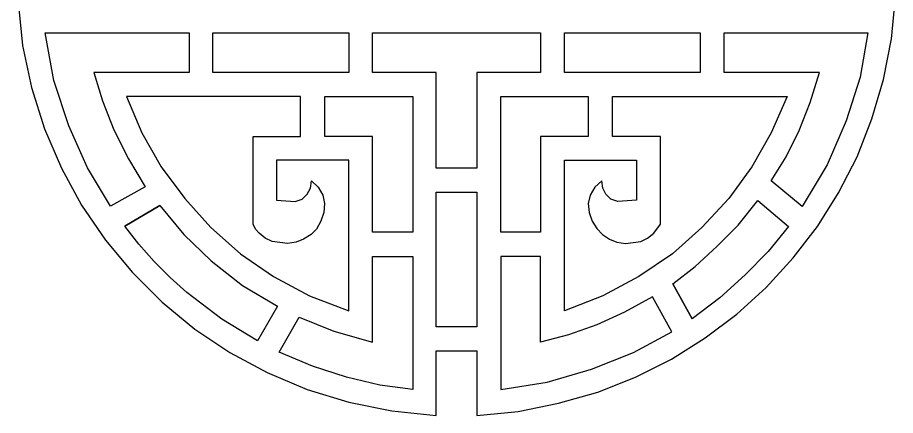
# Model space of a CAD drawing. Header units: centimetres. Extents: x -7.6 to 5.9, y -13.2 to 14.3.
# Drawn here: x -7.57 to 5.85, y -13.23 to -7.13 of the extents above; entities that cross this region are included whole.
import ezdxf

# ---------------------------------------------------------------- set-up
doc = ezdxf.new("R2010")
doc.units = ezdxf.units.CM
doc.header["$MEASUREMENT"] = 0

msp = doc.modelspace()

# ---------------------------------------------------------------- linework, layer by layer
at = {"color": 242}
for points, knots in [([(-0.55022, 0.20762), (-0.55022, 0.20762), (0.12909, 0.14655), (0.12909, 0.14655), (0.12909, 0.14655), (0.12909, 0.14655), (0.79314, 0.0168), (0.79314, 0.0168), (0.79314, 0.0168), (0.79314, 0.0168), (1.42666, -0.18925), (1.42666, -0.18925), (1.42666, -0.18925), (1.42666, -0.18925), (2.03728, -0.43351), (2.03728, -0.43351), (2.03728, -0.43351), (2.03728, -0.43351), (2.60974, -0.74647), (2.60974, -0.74647), (2.60974, -0.74647), (2.60974, -0.74647), (3.14403, -1.11281), (3.14403, -1.11281), (3.14403, -1.11281), (3.14403, -1.11281), (3.64016, -1.52498), (3.64016, -1.52498), (3.64016, -1.52498), (3.64016, -1.52498), (4.09813, -1.98298), (4.09813, -1.98298), (4.09813, -1.98298), (4.09813, -1.98298), (4.51029, -2.47908), (4.51029, -2.47908), (4.51029, -2.47908), (4.51029, -2.47908), (4.87666, -3.0134), (4.87666, -3.0134), (4.87666, -3.0134), (4.87666, -3.0134), (5.18961, -3.57822), (5.18961, -3.57822), (5.18961, -3.57822), (5.18961, -3.57822), (5.44149, -4.17355), (5.44149, -4.17355), (5.44149, -4.17355), (5.44149, -4.17355), (5.63994, -4.79947), (5.63994, -4.79947), (5.63994, -4.79947), (5.63994, -4.79947), (5.77733, -5.45589), (5.77733, -5.45589), (5.77733, -5.45589), (5.77733, -5.45589), (5.84602, -6.11994), (5.84602, -6.11994), (5.84602, -6.11994), (5.84602, -6.11994), (5.85366, -6.81452), (5.85366, -6.81452), (5.85366, -6.81452), (5.85366, -6.81452), (5.7926, -7.45567), (5.7926, -7.45567), (5.7926, -7.45567), (5.7926, -7.45567), (5.67047, -8.08152), (5.67047, -8.08152), (5.67047, -8.08152), (5.67047, -8.08152), (5.49492, -8.68454), (5.49492, -8.68454), (5.49492, -8.68454), (5.49492, -8.68454), (5.26594, -9.2646), (5.26594, -9.2646), (5.26594, -9.2646), (5.26594, -9.2646), (4.98352, -9.81419), (4.98352, -9.81419), (4.98352, -9.81419), (4.98352, -9.81419), (4.66295, -10.33319), (4.66295, -10.33319), (4.66295, -10.33319), (4.66295, -10.33319), (4.28894, -10.81408), (4.28894, -10.81408), (4.28894, -10.81408), (4.28894, -10.81408), (3.87677, -11.26438), (3.87677, -11.26438), (3.87677, -11.26438), (3.87677, -11.26438), (3.42644, -11.67658), (3.42644, -11.67658), (3.42644, -11.67658), (3.42644, -11.67658), (2.94558, -12.03532), (2.94558, -12.03532), (2.94558, -12.03532), (2.94558, -12.03532), (2.42655, -12.36353), (2.42655, -12.36353), (2.42655, -12.36353), (2.42655, -12.36353), (1.87699, -12.63831), (1.87699, -12.63831), (1.87699, -12.63831), (1.87699, -12.63831), (1.30453, -12.86729), (1.30453, -12.86729), (1.30453, -12.86729), (1.30453, -12.86729), (0.70155, -13.03521), (0.70155, -13.03521), (0.70155, -13.03521), (0.70155, -13.03521), (0.08329, -13.16497), (0.08329, -13.16497), (0.08329, -13.16497), (0.08329, -13.16497), (-0.55022, -13.22603), (-0.55022, -13.22603), (-0.55022, -13.22603), (-0.55022, -13.22603), (-0.55022, -12.23377), (-0.55022, -12.23377), (-0.55022, -12.23377), (-0.55022, -12.23377), (-1.16848, -12.23377), (-1.16848, -12.23377), (-1.16848, -12.23377), (-1.16848, -12.23377), (-1.16848, -13.22603), (-1.16848, -13.22603), (-1.16848, -13.22603), (-1.16848, -13.22603), (-1.84779, -13.15733), (-1.84779, -13.15733), (-1.84779, -13.15733), (-1.84779, -13.15733), (-2.50421, -13.01995), (-2.50421, -13.01995), (-2.50421, -13.01995), (-2.50421, -13.01995), (-3.14536, -12.82913), (-3.14536, -12.82913), (-3.14536, -12.82913), (-3.14536, -12.82913), (-3.75598, -12.56962), (-3.75598, -12.56962), (-3.75598, -12.56962), (-3.75598, -12.56962), (-4.32844, -12.26431), (-4.32844, -12.26431), (-4.32844, -12.26431), (-4.32844, -12.26431), (-4.86273, -11.90557), (-4.86273, -11.90557), (-4.86273, -11.90557), (-4.86273, -11.90557), (-5.35886, -11.49339), (-5.35886, -11.49339), (-5.35886, -11.49339), (-5.35886, -11.49339), (-5.81683, -11.03543), (-5.81683, -11.03543), (-5.81683, -11.03543), (-5.81683, -11.03543), (-6.22899, -10.5393), (-6.22899, -10.5393), (-6.22899, -10.5393), (-6.22899, -10.5393), (-6.59537, -10.00501), (-6.59537, -10.00501), (-6.59537, -10.00501), (-6.59537, -10.00501), (-6.90068, -9.44015), (-6.90068, -9.44015), (-6.90068, -9.44015), (-6.90068, -9.44015), (-7.16019, -8.83716), (-7.16019, -8.83716), (-7.16019, -8.83716), (-7.16019, -8.83716), (-7.35864, -8.20365), (-7.35864, -8.20365), (-7.35864, -8.20365), (-7.35864, -8.20365), (-7.49603, -7.56252), (-7.49603, -7.56252), (-7.49603, -7.56252), (-7.49603, -7.56252), (-7.56473, -6.89084), (-7.56473, -6.89084), (-7.56473, -6.89084), (-7.56473, -6.89084), (-7.57236, -6.19626), (-7.57236, -6.19626), (-7.57236, -6.19626), (-7.57236, -6.19626), (-7.5113, -5.55508), (-7.5113, -5.55508), (-7.5113, -5.55508), (-7.5113, -5.55508), (-7.38154, -4.93686), (-7.38154, -4.93686), (-7.38154, -4.93686), (-7.38154, -4.93686), (-7.21362, -4.32621), (-7.21362, -4.32621), (-7.21362, -4.32621), (-7.21362, -4.32621), (-6.98464, -3.75378), (-6.98464, -3.75378), (-6.98464, -3.75378), (-6.98464, -3.75378), (-6.70222, -3.20419), (-6.70222, -3.20419), (-6.70222, -3.20419), (-6.70222, -3.20419), (-6.37402, -2.6852), (-6.37402, -2.6852), (-6.37402, -2.6852), (-6.37402, -2.6852), (-6.01528, -2.2043), (-6.01528, -2.2043), (-6.01528, -2.2043), (-6.01528, -2.2043), (-5.59547, -1.75397), (-5.59547, -1.75397), (-5.59547, -1.75397), (-5.59547, -1.75397), (-5.14514, -1.3418), (-5.14514, -1.3418), (-5.14514, -1.3418), (-5.14514, -1.3418), (-4.66428, -0.98309), (-4.66428, -0.98309), (-4.66428, -0.98309), (-4.66428, -0.98309), (-4.14525, -0.65489), (-4.14525, -0.65489), (-4.14525, -0.65489), (-4.14525, -0.65489), (-3.59569, -0.37244), (-3.59569, -0.37244), (-3.59569, -0.37244), (-3.59569, -0.37244), (-3.0156, -0.15112), (-3.0156, -0.15112), (-3.0156, -0.15112), (-3.0156, -0.15112), (-2.42025, 0.03206), (-2.42025, 0.03206), (-2.42025, 0.03206), (-2.42025, 0.03206), (-1.80199, 0.14655), (-1.80199, 0.14655), (-1.80199, 0.14655), (-1.80199, 0.14655), (-1.16848, 0.20762), (-1.16848, 0.20762), (-1.16848, 0.20762), (-1.16848, 0.20762), (-1.16848, -0.78461), (-1.16848, -0.78461), (-1.16848, -0.78461), (-1.16848, -0.78461), (-0.55022, -0.78461), (-0.55022, -0.78461), (-0.55022, -0.78461), (-0.55022, -0.78461), (-0.55022, 0.20762), (-0.55022, 0.20762)], [0, 0, 0, 0, 0.01408451, 0.01408451, 0.01408451, 0.01408451, 0.02816901, 0.02816901, 0.02816901, 0.02816901, 0.04225352, 0.04225352, 0.04225352, 0.04225352, 0.05633803, 0.05633803, 0.05633803, 0.05633803, 0.07042254, 0.07042254, 0.07042254, 0.07042254, 0.08450704, 0.08450704, 0.08450704, 0.08450704, 0.09859155, 0.09859155, 0.09859155, 0.09859155, 0.11267606, 0.11267606, 0.11267606, 0.11267606, 0.12676056, 0.12676056, 0.12676056, 0.12676056, 0.14084507, 0.14084507, 0.14084507, 0.14084507, 0.15492958, 0.15492958, 0.15492958, 0.15492958, 0.16901408, 0.16901408, 0.16901408, 0.16901408, 0.18309859, 0.18309859, 0.18309859, 0.18309859, 0.1971831, 0.1971831, 0.1971831, 0.1971831, 0.21126761, 0.21126761, 0.21126761, 0.21126761, 0.22535211, 0.22535211, 0.22535211, 0.22535211, 0.23943662, 0.23943662, 0.23943662, 0.23943662, 0.25352113, 0.25352113, 0.25352113, 0.25352113, 0.26760563, 0.26760563, 0.26760563, 0.26760563, 0.28169014, 0.28169014, 0.28169014, 0.28169014, 0.29577465, 0.29577465, 0.29577465, 0.29577465, 0.30985915, 0.30985915, 0.30985915, 0.30985915, 0.32394366, 0.32394366, 0.32394366, 0.32394366, 0.33802817, 0.33802817, 0.33802817, 0.33802817, 0.35211268, 0.35211268, 0.35211268, 0.35211268, 0.36619718, 0.36619718, 0.36619718, 0.36619718, 0.38028169, 0.38028169, 0.38028169, 0.38028169, 0.3943662, 0.3943662, 0.3943662, 0.3943662, 0.4084507, 0.4084507, 0.4084507, 0.4084507, 0.42253521, 0.42253521, 0.42253521, 0.42253521, 0.43661972, 0.43661972, 0.43661972, 0.43661972, 0.45070423, 0.45070423, 0.45070423, 0.45070423, 0.46478873, 0.46478873, 0.46478873, 0.46478873, 0.47887324, 0.47887324, 0.47887324, 0.47887324, 0.49295775, 0.49295775, 0.49295775, 0.49295775, 0.50704225, 0.50704225, 0.50704225, 0.50704225, 0.52112676, 0.52112676, 0.52112676, 0.52112676, 0.53521127, 0.53521127, 0.53521127, 0.53521127, 0.54929577, 0.54929577, 0.54929577, 0.54929577, 0.56338028, 0.56338028, 0.56338028, 0.56338028, 0.57746479, 0.57746479, 0.57746479, 0.57746479, 0.5915493, 0.5915493, 0.5915493, 0.5915493, 0.6056338, 0.6056338, 0.6056338, 0.6056338, 0.61971831, 0.61971831, 0.61971831, 0.61971831, 0.63380282, 0.63380282, 0.63380282, 0.63380282, 0.64788732, 0.64788732, 0.64788732, 0.64788732, 0.66197183, 0.66197183, 0.66197183, 0.66197183, 0.67605634, 0.67605634, 0.67605634, 0.67605634, 0.69014085, 0.69014085, 0.69014085, 0.69014085, 0.70422535, 0.70422535, 0.70422535, 0.70422535, 0.71830986, 0.71830986, 0.71830986, 0.71830986, 0.73239437, 0.73239437, 0.73239437, 0.73239437, 0.74647887, 0.74647887, 0.74647887, 0.74647887, 0.76056338, 0.76056338, 0.76056338, 0.76056338, 0.77464789, 0.77464789, 0.77464789, 0.77464789, 0.78873239, 0.78873239, 0.78873239, 0.78873239, 0.8028169, 0.8028169, 0.8028169, 0.8028169, 0.81690141, 0.81690141, 0.81690141, 0.81690141, 0.83098592, 0.83098592, 0.83098592, 0.83098592, 0.84507042, 0.84507042, 0.84507042, 0.84507042, 0.85915493, 0.85915493, 0.85915493, 0.85915493, 0.87323944, 0.87323944, 0.87323944, 0.87323944, 0.88732394, 0.88732394, 0.88732394, 0.88732394, 0.90140845, 0.90140845, 0.90140845, 0.90140845, 0.91549296, 0.91549296, 0.91549296, 0.91549296, 0.92957746, 0.92957746, 0.92957746, 0.92957746, 0.94366197, 0.94366197, 0.94366197, 0.94366197, 0.95774648, 0.95774648, 0.95774648, 0.95774648, 0.97183099, 0.97183099, 0.97183099, 0.97183099, 1, 1, 1, 1]), ([(-6.40455, -7.97466), (-6.40455, -7.97466), (-4.94669, -7.97466), (-4.94669, -7.97466), (-4.94669, -7.97466), (-4.94669, -7.97466), (-4.94669, -7.36408), (-4.94669, -7.36408), (-4.94669, -7.36408), (-4.94669, -7.36408), (-7.15256, -7.36408), (-7.15256, -7.36408), (-7.15256, -7.36408), (-7.15256, -7.36408), (-7.01517, -8.09679), (-7.01517, -8.09679), (-7.01517, -8.09679), (-7.01517, -8.09679), (-6.78618, -8.79137), (-6.78618, -8.79137), (-6.78618, -8.79137), (-6.78618, -8.79137), (-6.50377, -9.43252), (-6.50377, -9.43252), (-6.50377, -9.43252), (-6.50377, -9.43252), (-6.15267, -10.02027), (-6.15267, -10.02027), (-6.15267, -10.02027), (-6.15267, -10.02027), (-5.61837, -9.72259), (-5.61837, -9.72259), (-5.61837, -9.72259), (-5.61837, -9.72259), (-5.87789, -9.29513), (-5.87789, -9.29513), (-5.87789, -9.29513), (-5.87789, -9.29513), (-6.09924, -8.85243), (-6.09924, -8.85243), (-6.09924, -8.85243), (-6.09924, -8.85243), (-6.27479, -8.40976), (-6.27479, -8.40976), (-6.27479, -8.40976), (-6.27479, -8.40976), (-6.40455, -7.97466), (-6.40455, -7.97466)], [0, 0, 0, 0, 0.07692308, 0.07692308, 0.07692308, 0.07692308, 0.15384615, 0.15384615, 0.15384615, 0.15384615, 0.23076923, 0.23076923, 0.23076923, 0.23076923, 0.30769231, 0.30769231, 0.30769231, 0.30769231, 0.38461538, 0.38461538, 0.38461538, 0.38461538, 0.46153846, 0.46153846, 0.46153846, 0.46153846, 0.53846154, 0.53846154, 0.53846154, 0.53846154, 0.61538462, 0.61538462, 0.61538462, 0.61538462, 0.69230769, 0.69230769, 0.69230769, 0.69230769, 0.76923077, 0.76923077, 0.76923077, 0.76923077, 0.84615385, 0.84615385, 0.84615385, 0.84615385, 1, 1, 1, 1]), ([(-2.50421, -7.97466), (-2.50421, -7.97466), (-2.50421, -7.36408), (-2.50421, -7.36408), (-2.50421, -7.36408), (-2.50421, -7.36408), (-4.58795, -7.36408), (-4.58795, -7.36408), (-4.58795, -7.36408), (-4.58795, -7.36408), (-4.58795, -7.97466), (-4.58795, -7.97466), (-4.58795, -7.97466), (-4.58795, -7.97466), (-2.50421, -7.97466), (-2.50421, -7.97466)], [0, 0, 0, 0, 0.2, 0.2, 0.2, 0.2, 0.4, 0.4, 0.4, 0.4, 0.6, 0.6, 0.6, 0.6, 1, 1, 1, 1]), ([(-1.16848, -9.44015), (-1.16848, -9.44015), (-0.55022, -9.44015), (-0.55022, -9.44015), (-0.55022, -9.44015), (-0.55022, -9.44015), (-0.55022, -7.97466), (-0.55022, -7.97466), (-0.55022, -7.97466), (-0.55022, -7.97466), (0.42677, -7.97466), (0.42677, -7.97466), (0.42677, -7.97466), (0.42677, -7.97466), (0.42677, -7.36408), (0.42677, -7.36408), (0.42677, -7.36408), (0.42677, -7.36408), (-2.14547, -7.36408), (-2.14547, -7.36408), (-2.14547, -7.36408), (-2.14547, -7.36408), (-2.14547, -7.97466), (-2.14547, -7.97466), (-2.14547, -7.97466), (-2.14547, -7.97466), (-1.16848, -7.97466), (-1.16848, -7.97466), (-1.16848, -7.97466), (-1.16848, -7.97466), (-1.16848, -9.44015), (-1.16848, -9.44015)], [0, 0, 0, 0, 0.11111111, 0.11111111, 0.11111111, 0.11111111, 0.22222222, 0.22222222, 0.22222222, 0.22222222, 0.33333333, 0.33333333, 0.33333333, 0.33333333, 0.44444444, 0.44444444, 0.44444444, 0.44444444, 0.55555556, 0.55555556, 0.55555556, 0.55555556, 0.66666667, 0.66666667, 0.66666667, 0.66666667, 0.77777778, 0.77777778, 0.77777778, 0.77777778, 1, 1, 1, 1]), ([(0.79314, -7.36408), (0.79314, -7.36408), (0.79314, -7.97466), (0.79314, -7.97466), (0.79314, -7.97466), (0.79314, -7.97466), (2.86925, -7.97466), (2.86925, -7.97466), (2.86925, -7.97466), (2.86925, -7.97466), (2.86925, -7.36408), (2.86925, -7.36408), (2.86925, -7.36408), (2.86925, -7.36408), (0.79314, -7.36408), (0.79314, -7.36408)], [0, 0, 0, 0, 0.2, 0.2, 0.2, 0.2, 0.4, 0.4, 0.4, 0.4, 0.6, 0.6, 0.6, 0.6, 1, 1, 1, 1]), ([(4.69348, -7.97466), (4.69348, -7.97466), (4.54846, -8.43263), (4.54846, -8.43263), (4.54846, -8.43263), (4.54846, -8.43263), (4.38053, -8.86009), (4.38053, -8.86009), (4.38053, -8.86009), (4.38053, -8.86009), (4.18208, -9.2646), (4.18208, -9.2646), (4.18208, -9.2646), (4.18208, -9.2646), (3.9531, -9.631), (3.9531, -9.631), (3.9531, -9.631), (3.9531, -9.631), (4.42633, -10.0279), (4.42633, -10.0279), (4.42633, -10.0279), (4.42633, -10.0279), (4.80797, -9.38672), (4.80797, -9.38672), (4.80797, -9.38672), (4.80797, -9.38672), (5.09801, -8.71507), (5.09801, -8.71507), (5.09801, -8.71507), (5.09801, -8.71507), (5.31173, -8.04339), (5.31173, -8.04339), (5.31173, -8.04339), (5.31173, -8.04339), (5.43386, -7.36408), (5.43386, -7.36408), (5.43386, -7.36408), (5.43386, -7.36408), (3.23562, -7.36408), (3.23562, -7.36408), (3.23562, -7.36408), (3.23562, -7.36408), (3.23562, -7.97466), (3.23562, -7.97466), (3.23562, -7.97466), (3.23562, -7.97466), (4.69348, -7.97466), (4.69348, -7.97466)], [0, 0, 0, 0, 0.07692308, 0.07692308, 0.07692308, 0.07692308, 0.15384615, 0.15384615, 0.15384615, 0.15384615, 0.23076923, 0.23076923, 0.23076923, 0.23076923, 0.30769231, 0.30769231, 0.30769231, 0.30769231, 0.38461538, 0.38461538, 0.38461538, 0.38461538, 0.46153846, 0.46153846, 0.46153846, 0.46153846, 0.53846154, 0.53846154, 0.53846154, 0.53846154, 0.61538462, 0.61538462, 0.61538462, 0.61538462, 0.69230769, 0.69230769, 0.69230769, 0.69230769, 0.76923077, 0.76923077, 0.76923077, 0.76923077, 0.84615385, 0.84615385, 0.84615385, 0.84615385, 1, 1, 1, 1]), ([(-5.90842, -8.34103), (-5.90842, -8.34103), (-3.24459, -8.34103), (-3.24459, -8.34103), (-3.24459, -8.34103), (-3.24459, -8.34103), (-3.24459, -8.95169), (-3.24459, -8.95169), (-3.24459, -8.95169), (-3.24459, -8.95169), (-3.9697, -8.95169), (-3.9697, -8.95169), (-3.9697, -8.95169), (-3.9697, -8.95169), (-3.9697, -10.29502), (-3.9697, -10.29502), (-3.9697, -10.29502), (-3.9697, -10.29502), (-3.93153, -10.37135), (-3.93153, -10.37135), (-3.93153, -10.37135), (-3.93153, -10.37135), (-3.8781, -10.43241), (-3.8781, -10.43241), (-3.8781, -10.43241), (-3.8781, -10.43241), (-3.78651, -10.50877), (-3.78651, -10.50877), (-3.78651, -10.50877), (-3.78651, -10.50877), (-3.67965, -10.5622), (-3.67965, -10.5622), (-3.67965, -10.5622), (-3.67965, -10.5622), (-3.44304, -10.59273), (-3.44304, -10.59273), (-3.44304, -10.59273), (-3.44304, -10.59273), (-3.31328, -10.56983), (-3.31328, -10.56983), (-3.31328, -10.56983), (-3.31328, -10.56983), (-3.19879, -10.52403), (-3.19879, -10.52403), (-3.19879, -10.52403), (-3.19879, -10.52403), (-3.0843, -10.45534), (-3.0843, -10.45534), (-3.0843, -10.45534), (-3.0843, -10.45534), (-3.00034, -10.37135), (-3.00034, -10.37135), (-3.00034, -10.37135), (-3.00034, -10.37135), (-2.93164, -10.24923), (-2.93164, -10.24923), (-2.93164, -10.24923), (-2.93164, -10.24923), (-2.88585, -10.1195), (-2.88585, -10.1195), (-2.88585, -10.1195), (-2.88585, -10.1195), (-2.87822, -9.98211), (-2.87822, -9.98211), (-2.87822, -9.98211), (-2.87822, -9.98211), (-2.90111, -9.85235), (-2.90111, -9.85235), (-2.90111, -9.85235), (-2.90111, -9.85235), (-2.97744, -9.73023), (-2.97744, -9.73023), (-2.97744, -9.73023), (-2.97744, -9.73023), (-3.07666, -9.631), (-3.07666, -9.631), (-3.07666, -9.631), (-3.07666, -9.631), (-3.09193, -9.7455), (-3.09193, -9.7455), (-3.09193, -9.7455), (-3.09193, -9.7455), (-3.14536, -9.83709), (-3.14536, -9.83709), (-3.14536, -9.83709), (-3.14536, -9.83709), (-3.22169, -9.91341), (-3.22169, -9.91341), (-3.22169, -9.91341), (-3.22169, -9.91341), (-3.32855, -9.95158), (-3.32855, -9.95158), (-3.32855, -9.95158), (-3.32855, -9.95158), (-3.61096, -9.92868), (-3.61096, -9.92868), (-3.61096, -9.92868), (-3.61096, -9.92868), (-3.61096, -9.31803), (-3.61096, -9.31803), (-3.61096, -9.31803), (-3.61096, -9.31803), (-2.50421, -9.31803), (-2.50421, -9.31803), (-2.50421, -9.31803), (-2.50421, -9.31803), (-2.50421, -11.62315), (-2.50421, -11.62315), (-2.50421, -11.62315), (-2.50421, -11.62315), (-3.1072, -11.39414), (-3.1072, -11.39414), (-3.1072, -11.39414), (-3.1072, -11.39414), (-3.65675, -11.09649), (-3.65675, -11.09649), (-3.65675, -11.09649), (-3.65675, -11.09649), (-4.16052, -10.75302), (-4.16052, -10.75302), (-4.16052, -10.75302), (-4.16052, -10.75302), (-4.61848, -10.34845), (-4.61848, -10.34845), (-4.61848, -10.34845), (-4.61848, -10.34845), (-5.01539, -9.90578), (-5.01539, -9.90578), (-5.01539, -9.90578), (-5.01539, -9.90578), (-5.37412, -9.41726), (-5.37412, -9.41726), (-5.37412, -9.41726), (-5.37412, -9.41726), (-5.6718, -8.89823), (-5.6718, -8.89823), (-5.6718, -8.89823), (-5.6718, -8.89823), (-5.90842, -8.34103), (-5.90842, -8.34103)], [0, 0, 0, 0, 0.02777778, 0.02777778, 0.02777778, 0.02777778, 0.05555556, 0.05555556, 0.05555556, 0.05555556, 0.08333333, 0.08333333, 0.08333333, 0.08333333, 0.11111111, 0.11111111, 0.11111111, 0.11111111, 0.13888889, 0.13888889, 0.13888889, 0.13888889, 0.16666667, 0.16666667, 0.16666667, 0.16666667, 0.19444444, 0.19444444, 0.19444444, 0.19444444, 0.22222222, 0.22222222, 0.22222222, 0.22222222, 0.25, 0.25, 0.25, 0.25, 0.27777778, 0.27777778, 0.27777778, 0.27777778, 0.30555556, 0.30555556, 0.30555556, 0.30555556, 0.33333333, 0.33333333, 0.33333333, 0.33333333, 0.36111111, 0.36111111, 0.36111111, 0.36111111, 0.38888889, 0.38888889, 0.38888889, 0.38888889, 0.41666667, 0.41666667, 0.41666667, 0.41666667, 0.44444444, 0.44444444, 0.44444444, 0.44444444, 0.47222222, 0.47222222, 0.47222222, 0.47222222, 0.5, 0.5, 0.5, 0.5, 0.52777778, 0.52777778, 0.52777778, 0.52777778, 0.55555556, 0.55555556, 0.55555556, 0.55555556, 0.58333333, 0.58333333, 0.58333333, 0.58333333, 0.61111111, 0.61111111, 0.61111111, 0.61111111, 0.63888889, 0.63888889, 0.63888889, 0.63888889, 0.66666667, 0.66666667, 0.66666667, 0.66666667, 0.69444444, 0.69444444, 0.69444444, 0.69444444, 0.72222222, 0.72222222, 0.72222222, 0.72222222, 0.75, 0.75, 0.75, 0.75, 0.77777778, 0.77777778, 0.77777778, 0.77777778, 0.80555556, 0.80555556, 0.80555556, 0.80555556, 0.83333333, 0.83333333, 0.83333333, 0.83333333, 0.86111111, 0.86111111, 0.86111111, 0.86111111, 0.88888889, 0.88888889, 0.88888889, 0.88888889, 0.91666667, 0.91666667, 0.91666667, 0.91666667, 0.94444444, 0.94444444, 0.94444444, 0.94444444, 1, 1, 1, 1]), ([(-2.14547, -10.41715), (-2.14547, -10.41715), (-1.52722, -10.41715), (-1.52722, -10.41715), (-1.52722, -10.41715), (-1.52722, -10.41715), (-1.52722, -8.34103), (-1.52722, -8.34103), (-1.52722, -8.34103), (-1.52722, -8.34103), (-2.87058, -8.34103), (-2.87058, -8.34103), (-2.87058, -8.34103), (-2.87058, -8.34103), (-2.87058, -8.95169), (-2.87058, -8.95169), (-2.87058, -8.95169), (-2.87058, -8.95169), (-2.14547, -8.95169), (-2.14547, -8.95169), (-2.14547, -8.95169), (-2.14547, -8.95169), (-2.14547, -10.41715), (-2.14547, -10.41715)], [0, 0, 0, 0, 0.14285714, 0.14285714, 0.14285714, 0.14285714, 0.28571429, 0.28571429, 0.28571429, 0.28571429, 0.42857143, 0.42857143, 0.42857143, 0.42857143, 0.57142857, 0.57142857, 0.57142857, 0.57142857, 0.71428571, 0.71428571, 0.71428571, 0.71428571, 1, 1, 1, 1]), ([(-0.18385, -10.41715), (-0.18385, -10.41715), (0.42677, -10.41715), (0.42677, -10.41715), (0.42677, -10.41715), (0.42677, -10.41715), (0.42677, -8.95169), (0.42677, -8.95169), (0.42677, -8.95169), (0.42677, -8.95169), (1.15188, -8.95169), (1.15188, -8.95169), (1.15188, -8.95169), (1.15188, -8.95169), (1.15188, -8.34103), (1.15188, -8.34103), (1.15188, -8.34103), (1.15188, -8.34103), (-0.18385, -8.34103), (-0.18385, -8.34103), (-0.18385, -8.34103), (-0.18385, -8.34103), (-0.18385, -10.41715), (-0.18385, -10.41715)], [0, 0, 0, 0, 0.14285714, 0.14285714, 0.14285714, 0.14285714, 0.28571429, 0.28571429, 0.28571429, 0.28571429, 0.42857143, 0.42857143, 0.42857143, 0.42857143, 0.57142857, 0.57142857, 0.57142857, 0.57142857, 0.71428571, 0.71428571, 0.71428571, 0.71428571, 1, 1, 1, 1]), ([(0.79314, -11.62315), (0.79314, -11.62315), (1.38086, -11.39414), (1.38086, -11.39414), (1.38086, -11.39414), (1.38086, -11.39414), (1.93042, -11.09649), (1.93042, -11.09649), (1.93042, -11.09649), (1.93042, -11.09649), (2.44182, -10.75302), (2.44182, -10.75302), (2.44182, -10.75302), (2.44182, -10.75302), (2.89215, -10.34845), (2.89215, -10.34845), (2.89215, -10.34845), (2.89215, -10.34845), (3.30432, -9.90578), (3.30432, -9.90578), (3.30432, -9.90578), (3.30432, -9.90578), (3.65543, -9.41726), (3.65543, -9.41726), (3.65543, -9.41726), (3.65543, -9.41726), (3.9531, -8.89823), (3.9531, -8.89823), (3.9531, -8.89823), (3.9531, -8.89823), (4.19735, -8.34103), (4.19735, -8.34103), (4.19735, -8.34103), (4.19735, -8.34103), (1.52589, -8.34103), (1.52589, -8.34103), (1.52589, -8.34103), (1.52589, -8.34103), (1.52589, -8.95169), (1.52589, -8.95169), (1.52589, -8.95169), (1.52589, -8.95169), (2.25863, -8.95169), (2.25863, -8.95169), (2.25863, -8.95169), (2.25863, -8.95169), (2.25863, -10.29502), (2.25863, -10.29502), (2.25863, -10.29502), (2.25863, -10.29502), (2.1594, -10.43241), (2.1594, -10.43241), (2.1594, -10.43241), (2.1594, -10.43241), (2.06018, -10.50877), (2.06018, -10.50877), (2.06018, -10.50877), (2.06018, -10.50877), (1.96095, -10.5622), (1.96095, -10.5622), (1.96095, -10.5622), (1.96095, -10.5622), (1.72434, -10.59273), (1.72434, -10.59273), (1.72434, -10.59273), (1.72434, -10.59273), (1.59458, -10.56983), (1.59458, -10.56983), (1.59458, -10.56983), (1.59458, -10.56983), (1.48009, -10.52403), (1.48009, -10.52403), (1.48009, -10.52403), (1.48009, -10.52403), (1.37323, -10.45534), (1.37323, -10.45534), (1.37323, -10.45534), (1.37323, -10.45534), (1.28927, -10.36371), (1.28927, -10.36371), (1.28927, -10.36371), (1.28927, -10.36371), (1.21295, -10.24923), (1.21295, -10.24923), (1.21295, -10.24923), (1.21295, -10.24923), (1.16715, -10.1195), (1.16715, -10.1195), (1.16715, -10.1195), (1.16715, -10.1195), (1.15188, -9.98211), (1.15188, -9.98211), (1.15188, -9.98211), (1.15188, -9.98211), (1.18241, -9.85235), (1.18241, -9.85235), (1.18241, -9.85235), (1.18241, -9.85235), (1.25874, -9.73023), (1.25874, -9.73023), (1.25874, -9.73023), (1.25874, -9.73023), (1.3656, -9.631), (1.3656, -9.631), (1.3656, -9.631), (1.3656, -9.631), (1.38086, -9.7455), (1.38086, -9.7455), (1.38086, -9.7455), (1.38086, -9.7455), (1.42666, -9.83709), (1.42666, -9.83709), (1.42666, -9.83709), (1.42666, -9.83709), (1.50299, -9.91341), (1.50299, -9.91341), (1.50299, -9.91341), (1.50299, -9.91341), (1.60984, -9.95158), (1.60984, -9.95158), (1.60984, -9.95158), (1.60984, -9.95158), (1.89226, -9.92868), (1.89226, -9.92868), (1.89226, -9.92868), (1.89226, -9.92868), (1.89226, -9.31803), (1.89226, -9.31803), (1.89226, -9.31803), (1.89226, -9.31803), (0.79314, -9.31803), (0.79314, -9.31803), (0.79314, -9.31803), (0.79314, -9.31803), (0.79314, -11.62315), (0.79314, -11.62315)], [0, 0, 0, 0, 0.02857143, 0.02857143, 0.02857143, 0.02857143, 0.05714286, 0.05714286, 0.05714286, 0.05714286, 0.08571429, 0.08571429, 0.08571429, 0.08571429, 0.11428571, 0.11428571, 0.11428571, 0.11428571, 0.14285714, 0.14285714, 0.14285714, 0.14285714, 0.17142857, 0.17142857, 0.17142857, 0.17142857, 0.2, 0.2, 0.2, 0.2, 0.22857143, 0.22857143, 0.22857143, 0.22857143, 0.25714286, 0.25714286, 0.25714286, 0.25714286, 0.28571429, 0.28571429, 0.28571429, 0.28571429, 0.31428571, 0.31428571, 0.31428571, 0.31428571, 0.34285714, 0.34285714, 0.34285714, 0.34285714, 0.37142857, 0.37142857, 0.37142857, 0.37142857, 0.4, 0.4, 0.4, 0.4, 0.42857143, 0.42857143, 0.42857143, 0.42857143, 0.45714286, 0.45714286, 0.45714286, 0.45714286, 0.48571429, 0.48571429, 0.48571429, 0.48571429, 0.51428571, 0.51428571, 0.51428571, 0.51428571, 0.54285714, 0.54285714, 0.54285714, 0.54285714, 0.57142857, 0.57142857, 0.57142857, 0.57142857, 0.6, 0.6, 0.6, 0.6, 0.62857143, 0.62857143, 0.62857143, 0.62857143, 0.65714286, 0.65714286, 0.65714286, 0.65714286, 0.68571429, 0.68571429, 0.68571429, 0.68571429, 0.71428571, 0.71428571, 0.71428571, 0.71428571, 0.74285714, 0.74285714, 0.74285714, 0.74285714, 0.77142857, 0.77142857, 0.77142857, 0.77142857, 0.8, 0.8, 0.8, 0.8, 0.82857143, 0.82857143, 0.82857143, 0.82857143, 0.85714286, 0.85714286, 0.85714286, 0.85714286, 0.88571429, 0.88571429, 0.88571429, 0.88571429, 0.91428571, 0.91428571, 0.91428571, 0.91428571, 0.94285714, 0.94285714, 0.94285714, 0.94285714, 1, 1, 1, 1]), ([(-0.55022, -9.80656), (-0.55022, -9.80656), (-1.16848, -9.80656), (-1.16848, -9.80656), (-1.16848, -9.80656), (-1.16848, -9.80656), (-1.16848, -11.8674), (-1.16848, -11.8674), (-1.16848, -11.8674), (-1.16848, -11.8674), (-0.55022, -11.8674), (-0.55022, -11.8674), (-0.55022, -11.8674), (-0.55022, -11.8674), (-0.55022, -9.80656), (-0.55022, -9.80656)], [0, 0, 0, 0, 0.2, 0.2, 0.2, 0.2, 0.4, 0.4, 0.4, 0.4, 0.6, 0.6, 0.6, 0.6, 1, 1, 1, 1]), ([(-5.39702, -10.01264), (-5.39702, -10.01264), (-5.93132, -10.32555), (-5.93132, -10.32555), (-5.93132, -10.32555), (-5.93132, -10.32555), (-5.39702, -10.01264), (-5.39702, -10.01264)], [0, 0, 0, 0, 0.33333333, 0.33333333, 0.33333333, 0.33333333, 1, 1, 1, 1]), ([(-5.93132, -10.32555), (-5.93132, -10.32555), (-5.7176, -10.60036), (-5.7176, -10.60036), (-5.7176, -10.60036), (-5.7176, -10.60036), (-5.48098, -10.86751), (-5.48098, -10.86751), (-5.48098, -10.86751), (-5.48098, -10.86751), (-5.23674, -11.11176), (-5.23674, -11.11176), (-5.23674, -11.11176), (-5.23674, -11.11176), (-4.98485, -11.34071), (-4.98485, -11.34071), (-4.98485, -11.34071), (-4.98485, -11.34071), (-4.45056, -11.75291), (-4.45056, -11.75291), (-4.45056, -11.75291), (-4.45056, -11.75291), (-3.901, -12.08112), (-3.901, -12.08112), (-3.901, -12.08112), (-3.901, -12.08112), (-3.59569, -11.55446), (-3.59569, -11.55446), (-3.59569, -11.55446), (-3.59569, -11.55446), (-4.12999, -11.23385), (-4.12999, -11.23385), (-4.12999, -11.23385), (-4.12999, -11.23385), (-4.61085, -10.85988), (-4.61085, -10.85988), (-4.61085, -10.85988), (-4.61085, -10.85988), (-5.03065, -10.45534), (-5.03065, -10.45534), (-5.03065, -10.45534), (-5.03065, -10.45534), (-5.39702, -10.01264), (-5.39702, -10.01264), (-5.39702, -10.01264), (-5.39702, -10.01264), (-5.93132, -10.32555), (-5.93132, -10.32555)], [0, 0, 0, 0, 0.07692308, 0.07692308, 0.07692308, 0.07692308, 0.15384615, 0.15384615, 0.15384615, 0.15384615, 0.23076923, 0.23076923, 0.23076923, 0.23076923, 0.30769231, 0.30769231, 0.30769231, 0.30769231, 0.38461538, 0.38461538, 0.38461538, 0.38461538, 0.46153846, 0.46153846, 0.46153846, 0.46153846, 0.53846154, 0.53846154, 0.53846154, 0.53846154, 0.61538462, 0.61538462, 0.61538462, 0.61538462, 0.69230769, 0.69230769, 0.69230769, 0.69230769, 0.76923077, 0.76923077, 0.76923077, 0.76923077, 0.84615385, 0.84615385, 0.84615385, 0.84615385, 1, 1, 1, 1]), ([(2.74713, -11.74528), (2.74713, -11.74528), (3.16693, -11.4247), (3.16693, -11.4247), (3.16693, -11.4247), (3.16693, -11.4247), (3.5562, -11.07359), (3.5562, -11.07359), (3.5562, -11.07359), (3.5562, -11.07359), (3.90731, -10.71486), (3.90731, -10.71486), (3.90731, -10.71486), (3.90731, -10.71486), (4.22025, -10.33319), (4.22025, -10.33319), (4.22025, -10.33319), (4.22025, -10.33319), (3.74702, -9.93631), (3.74702, -9.93631), (3.74702, -9.93631), (3.74702, -9.93631), (3.44934, -10.31029), (3.44934, -10.31029), (3.44934, -10.31029), (3.44934, -10.31029), (3.12113, -10.63852), (3.12113, -10.63852), (3.12113, -10.63852), (3.12113, -10.63852), (2.79292, -10.94383), (2.79292, -10.94383), (2.79292, -10.94383), (2.79292, -10.94383), (2.44945, -11.21095), (2.44945, -11.21095), (2.44945, -11.21095), (2.44945, -11.21095), (2.74713, -11.74528), (2.74713, -11.74528)], [0, 0, 0, 0, 0.09090909, 0.09090909, 0.09090909, 0.09090909, 0.18181818, 0.18181818, 0.18181818, 0.18181818, 0.27272727, 0.27272727, 0.27272727, 0.27272727, 0.36363636, 0.36363636, 0.36363636, 0.36363636, 0.45454545, 0.45454545, 0.45454545, 0.45454545, 0.54545455, 0.54545455, 0.54545455, 0.54545455, 0.63636364, 0.63636364, 0.63636364, 0.63636364, 0.72727273, 0.72727273, 0.72727273, 0.72727273, 0.81818182, 0.81818182, 0.81818182, 0.81818182, 1, 1, 1, 1]), ([(-3.26748, -11.72238), (-3.26748, -11.72238), (-3.57279, -12.25667), (-3.57279, -12.25667), (-3.57279, -12.25667), (-3.57279, -12.25667), (-3.0614, -12.47039), (-3.0614, -12.47039), (-3.0614, -12.47039), (-3.0614, -12.47039), (-2.54237, -12.63831), (-2.54237, -12.63831), (-2.54237, -12.63831), (-2.54237, -12.63831), (-2.03098, -12.76043), (-2.03098, -12.76043), (-2.03098, -12.76043), (-2.03098, -12.76043), (-1.52722, -12.82913), (-1.52722, -12.82913), (-1.52722, -12.82913), (-1.52722, -12.82913), (-1.52722, -10.79118), (-1.52722, -10.79118), (-1.52722, -10.79118), (-1.52722, -10.79118), (-2.14547, -10.79118), (-2.14547, -10.79118), (-2.14547, -10.79118), (-2.14547, -10.79118), (-2.14547, -12.10401), (-2.14547, -12.10401), (-2.14547, -12.10401), (-2.14547, -12.10401), (-2.73319, -11.93609), (-2.73319, -11.93609), (-2.73319, -11.93609), (-2.73319, -11.93609), (-3.26748, -11.72238), (-3.26748, -11.72238)], [0, 0, 0, 0, 0.09090909, 0.09090909, 0.09090909, 0.09090909, 0.18181818, 0.18181818, 0.18181818, 0.18181818, 0.27272727, 0.27272727, 0.27272727, 0.27272727, 0.36363636, 0.36363636, 0.36363636, 0.36363636, 0.45454545, 0.45454545, 0.45454545, 0.45454545, 0.54545455, 0.54545455, 0.54545455, 0.54545455, 0.63636364, 0.63636364, 0.63636364, 0.63636364, 0.72727273, 0.72727273, 0.72727273, 0.72727273, 0.81818182, 0.81818182, 0.81818182, 0.81818182, 1, 1, 1, 1]), ([(-0.18385, -12.82913), (-0.18385, -12.82913), (-0.18385, -10.79118), (-0.18385, -10.79118), (-0.18385, -10.79118), (-0.18385, -10.79118), (0.42677, -10.79118), (0.42677, -10.79118), (0.42677, -10.79118), (0.42677, -10.79118), (0.42677, -12.10401), (0.42677, -12.10401), (0.42677, -12.10401), (0.42677, -12.10401), (0.8542, -11.98952), (0.8542, -11.98952), (0.8542, -11.98952), (0.8542, -11.98952), (1.28927, -11.83687), (1.28927, -11.83687), (1.28927, -11.83687), (1.28927, -11.83687), (1.70907, -11.64605), (1.70907, -11.64605), (1.70907, -11.64605), (1.70907, -11.64605), (2.13651, -11.4094), (2.13651, -11.4094), (2.13651, -11.4094), (2.13651, -11.4094), (2.43419, -11.94373), (2.43419, -11.94373), (2.43419, -11.94373), (2.43419, -11.94373), (1.84646, -12.26431), (1.84646, -12.26431), (1.84646, -12.26431), (1.84646, -12.26431), (1.20531, -12.51619), (1.20531, -12.51619), (1.20531, -12.51619), (1.20531, -12.51619), (0.52599, -12.71464), (0.52599, -12.71464), (0.52599, -12.71464), (0.52599, -12.71464), (-0.18385, -12.82913), (-0.18385, -12.82913)], [0, 0, 0, 0, 0.07692308, 0.07692308, 0.07692308, 0.07692308, 0.15384615, 0.15384615, 0.15384615, 0.15384615, 0.23076923, 0.23076923, 0.23076923, 0.23076923, 0.30769231, 0.30769231, 0.30769231, 0.30769231, 0.38461538, 0.38461538, 0.38461538, 0.38461538, 0.46153846, 0.46153846, 0.46153846, 0.46153846, 0.53846154, 0.53846154, 0.53846154, 0.53846154, 0.61538462, 0.61538462, 0.61538462, 0.61538462, 0.69230769, 0.69230769, 0.69230769, 0.69230769, 0.76923077, 0.76923077, 0.76923077, 0.76923077, 0.84615385, 0.84615385, 0.84615385, 0.84615385, 1, 1, 1, 1]), ([(2.44945, -11.21095), (2.44945, -11.21095), (2.74713, -11.74528), (2.74713, -11.74528), (2.74713, -11.74528), (2.74713, -11.74528), (2.44945, -11.21095), (2.44945, -11.21095)], [0, 0, 0, 0, 0.33333333, 0.33333333, 0.33333333, 0.33333333, 1, 1, 1, 1])]:
    msp.add_open_spline(points, degree=3, knots=knots, dxfattribs=at)

doc.saveas('drawing.dxf')
